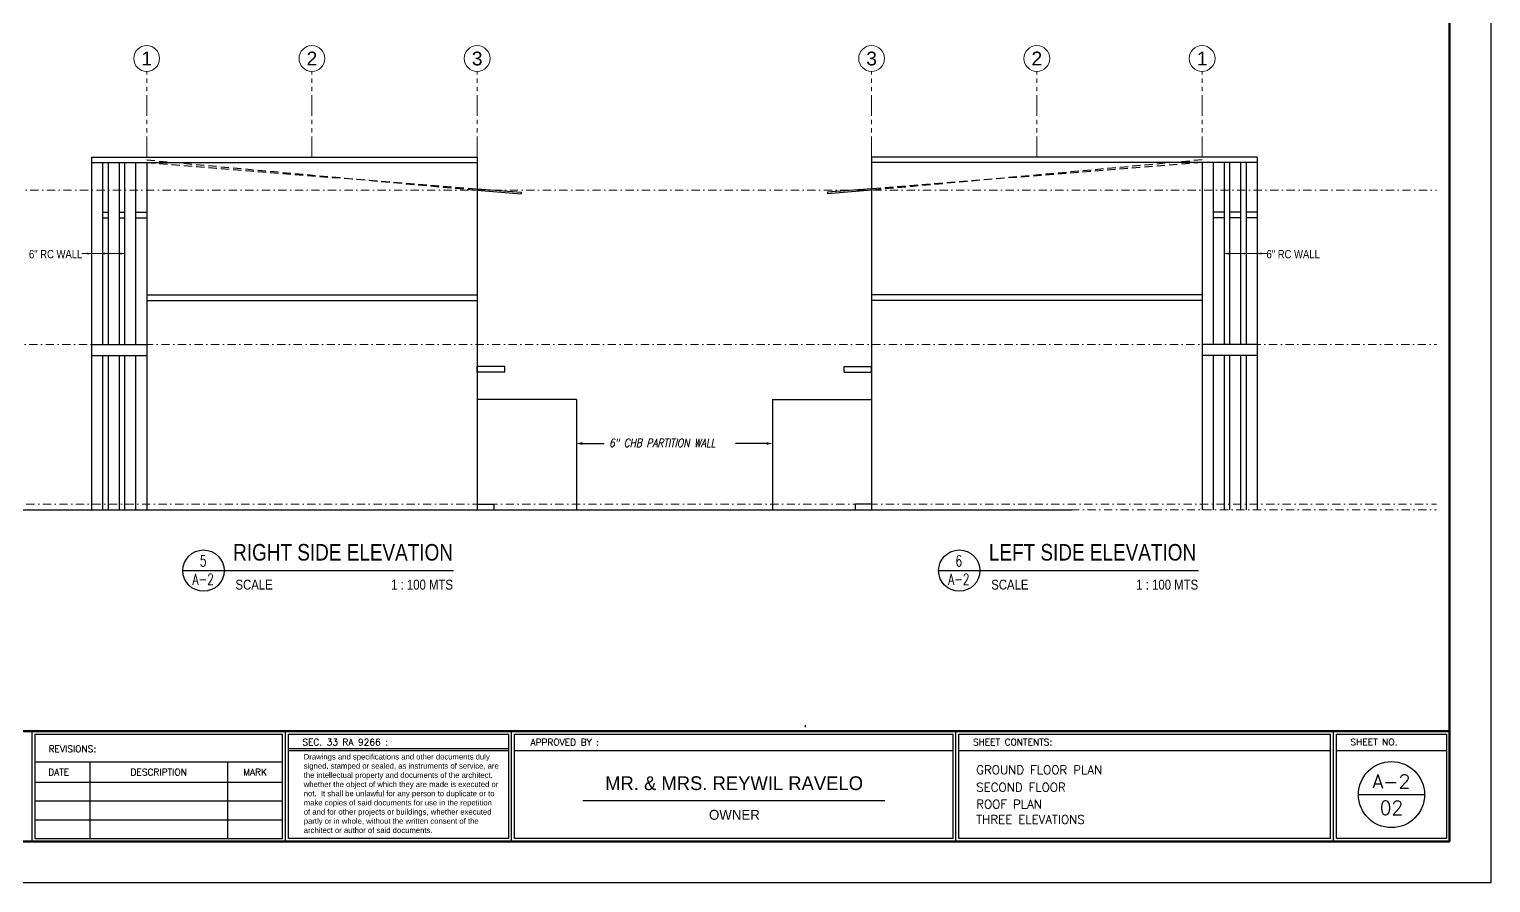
# Model space of a CAD drawing. Header units: millimetres. Extents: x 568137 to 731329, y -326076 to -191870.
# Drawn here: x 659747 to 686279, y -262676 to -247184 of the extents above; entities that cross this region are included whole.
import ezdxf
from ezdxf.enums import TextEntityAlignment as Align

# ---------------------------------------------------------------- set-up
doc = ezdxf.new("R2010")
doc.units = ezdxf.units.MM
doc.header["$LTSCALE"] = 300
doc.header["$MEASUREMENT"] = 0
for name, pattern in [('DASHDOT', [1, 0.5, -0.25, 0, -0.25]), ('DASHED', [0.75, 0.5, -0.25]), ('PHANTOM', [2.5, 1.25, -0.25, 0.25, -0.25, 0.25, -0.25])]:
    doc.linetypes.add(name, pattern=pattern)
doc.layers.get('DEFPOINTS').update_dxf_attribs({"color": 8})
for name, color, linetype, lineweight in [('BORDER', 5, 'Continuous', 50), ('dimensions', 8, 'Continuous', 15), ('fixtures', 251, 'Continuous', 5), ('grid', 204, 'PHANTOM', 5), ('TB-TXT', 4, 'Continuous', 35), ('TBLK', 7, 'Continuous', 40), ('text', 142, 'Continuous', 25), ('TITLE', 3, 'Continuous', 30)]:
    doc.layers.add(name, color=color, linetype=linetype, lineweight=lineweight)
doc.layers.add('MOULD', color=44, linetype='Continuous')
doc.layers.add('wall', color=140, linetype='Continuous')
doc.styles.add('ARIAL', font='arial.ttf', dxfattribs={"width": 0.8})
doc.styles.add('AVA', font='')
doc.styles.add('JESS', font='SIMPLEX')
doc.styles.add('JO4', font='ARIALN.TTF')
doc.styles.add('mar4', font='ARIALN.TTF')
doc.styles.add('PSM', font='simplex')
doc.styles.get("Standard").update_dxf_attribs({"font": 'romans.shx'})
doc.styles.get('AVA').set_extended_font_data('AvantGarde Bk BT')

msp = doc.modelspace()

# ---------------------------------------------------------------- linework, layer by layer
at = {"layer": 'BORDER'}
for p, q in [((685529.4, -259925.5), (645229.4, -259925.5)), ((685529.4, -259925.5), (685529.4, -261925.5)), ((685529.4, -261925.5), (645229.4, -261925.5))]:
    msp.add_line(p, q, dxfattribs=at)
msp.add_lwpolyline([(645229.4, -233725.5), (685529.4, -233725.5), (685529.4, -261925.5), (645229.4, -261925.5)], close=True, dxfattribs=at)
at = {"layer": 'DEFPOINTS', "linetype": 'DASHED'}
for p, q in [((661878.7, -249556), (667878.7, -250106)), ((661880.4, -249606), (667878.7, -250080.9)), ((681039, -249556), (675039, -250106)), ((681037.3, -249606), (675039, -250080.9))]:
    msp.add_line(p, q, dxfattribs=at)
at = {"layer": 'DEFPOINTS'}
msp.add_lwpolyline([(644229.4, -232975.5), (686279.4, -232975.5), (686279.4, -262675.5), (644229.4, -262675.5)], close=True, dxfattribs=at)
at = {"layer": 'dimensions', "color": 8}
for p, q in [((660700.6, -251256), (661478.7, -251256)), ((682217.1, -251256), (681439, -251256))]:
    msp.add_line(p, q, dxfattribs=at)
for points in [[(660798.4, -251237.4), (660878.7, -251256), (660798.4, -251274.5)], [(661098.4, -251237.4), (661178.7, -251256), (661098.4, -251274.5)], [(661398.4, -251237.4), (661478.7, -251256), (661398.4, -251274.5)], [(681519.3, -251237.4), (681439, -251256), (681519.3, -251274.5)], [(681819.3, -251237.4), (681739, -251256), (681819.3, -251274.5)], [(682119.3, -251237.4), (682039, -251256), (682119.3, -251274.5)]]:
    msp.add_solid(points, dxfattribs=at)
at = {"layer": 'fixtures', "linetype": 'DASHDOT'}
for p, q in [((647462.3, -250106), (685294.1, -250106)), ((647440.9, -252906), (685294.1, -252906)), ((647389.2, -255806), (685294.1, -255806)), ((647448.2, -255906), (685294.1, -255906))]:
    msp.add_line(p, q, dxfattribs=at)
at = {"layer": 'grid'}
for p, q in [((661878.7, -249506), (661878.7, -247950.1)), ((664878.7, -249506), (664878.7, -247950.1)), ((667878.7, -249506), (667878.7, -247950.1)), ((675039, -249506), (675039, -247950.1)), ((678039, -249506), (678039, -247950.1)), ((681039, -249506), (681039, -247950.1))]:
    msp.add_line(p, q, dxfattribs=at)
at = {"layer": 'grid', "color": 8, "linetype": 'Continuous'}
for centre in [(661878.7, -247715.7), (664878.7, -247715.7), (667878.7, -247715.7), (675039, -247715.7), (678039, -247715.7), (681039, -247715.7)]:
    msp.add_circle(centre, 234.4, dxfattribs=at)
at = {"layer": 'MOULD', "linetype": 'Continuous'}
msp.add_line((673832.7, -259817.1), (673832.7, -259852.7), dxfattribs=at)
at = {"layer": 'text', "color": 0}
for p, q in [((669786, -254703.1), (670182.5, -254703.1)), ((673131.7, -254703.1), (672569.8, -254703.1))]:
    msp.add_line(p, q, dxfattribs=at)
for points in [[(669786, -254678.3), (669679, -254703.1), (669786, -254727.8)], [(673131.7, -254678.3), (673238.7, -254703.1), (673131.7, -254727.8)]]:
    msp.add_solid(points, dxfattribs=at)
at = {"layer": 'TITLE'}
for p, q in [((662535.7, -257010.5), (667446.8, -257010.5)), ((676255.6, -257010.5), (680974.5, -257010.5))]:
    msp.add_line(p, q, dxfattribs=at)
at = {"layer": 'TITLE', "color": 4, "lineweight": -3}
for p, q in [((659794.9, -259925.5), (659794.9, -261925.5)), ((659847.4, -259978), (664347.1, -259978)), ((659847.4, -259978), (659847.4, -261873)), ((664347.1, -261873), (664347.1, -259978)), ((664399.6, -261925.5), (664399.6, -259925.5)), ((664452.1, -259978), (668452.1, -259978)), ((664452.1, -261873), (664452.1, -259978)), ((668452.1, -261873), (668452.1, -259978)), ((668504.6, -261925.5), (668504.6, -259925.5)), ((668557.1, -259978), (676517.2, -259978)), ((668557.1, -261873), (668557.1, -259978)), ((676517.2, -261873), (676517.2, -259978)), ((676569.7, -261925.5), (676569.7, -259925.5)), ((676622.2, -259978), (683371.9, -259978)), ((676622.2, -261873), (676622.2, -259978)), ((683371.9, -261873), (683371.9, -259978)), ((683424.4, -261925.5), (683424.4, -259925.5)), ((683476.9, -261873), (683476.9, -259978)), ((683476.9, -259978), (685477, -259978)), ((685477, -259978), (685477, -261873)), ((664452.1, -260240.5), (668452.1, -260240.5)), ((664452.1, -260278), (668452.1, -260278)), ((668557.1, -260278), (676517.2, -260278)), ((676622.2, -260278), (683371.9, -260278)), ((683476.9, -260278), (685477, -260278)), ((659847.4, -260479.3), (664347.1, -260479.3)), ((660847.1, -260479.3), (660847.1, -261873)), ((663347.3, -260479.3), (663347.3, -261873)), ((659847.4, -260848.5), (664347.1, -260848.5)), ((683876.9, -261075.5), (685076.9, -261075.5)), ((683876.9, -261075.5), (685076.9, -261075.5)), ((659847.4, -261190.6), (664347.1, -261190.6)), ((675277.5, -261190.6), (669796.8, -261190.6)), ((659847.4, -261531.8), (664347.1, -261531.8)), ((659847.4, -261873), (664347.1, -261873)), ((668452.1, -261873), (664452.1, -261873)), ((676517.2, -261873), (668557.1, -261873)), ((683371.9, -261873), (676622.2, -261873)), ((685477, -261873), (683476.9, -261873))]:
    msp.add_line(p, q, dxfattribs=at)
at = {"layer": 'TITLE'}
for centre in [(662910.3, -257010.5), (676630.2, -257010.5)]:
    msp.add_circle(centre, 374.6, dxfattribs=at)
at = {"layer": 'TITLE', "color": 4, "lineweight": -3}
msp.add_circle((684476.9, -261075.5), 600, dxfattribs=at)
at = {"layer": 'wall', "linetype": 'Continuous'}
for p, q in [((660878.7, -249506), (667878.7, -249506)), ((660878.7, -249506), (660878.7, -255906)), ((660878.7, -249606), (667878.7, -249606)), ((661078.7, -249606), (661078.7, -252906)), ((661178.7, -249606), (661178.7, -252906)), ((661378.7, -249606), (661378.7, -252906)), ((661478.7, -249606), (661478.7, -252906)), ((661678.7, -249606), (661678.7, -252906)), ((661878.7, -249606), (661878.7, -255906)), ((667878.7, -249506), (667878.7, -249606)), ((667878.7, -249606), (667878.7, -255906)), ((682039, -249506), (675039, -249506)), ((675039, -249506), (675039, -249606)), ((682039, -249606), (675039, -249606)), ((675039, -249606), (675039, -255906)), ((681039, -249606), (681039, -255906)), ((681239, -249606), (681239, -252906)), ((681439, -249606), (681439, -252906)), ((681539, -249606), (681539, -252906)), ((681739, -249606), (681739, -252906)), ((681839, -249606), (681839, -252906)), ((682039, -249506), (682039, -255906)), ((667878.7, -250080.9), (668678.7, -250144.2)), ((667878.7, -250106), (668678.7, -250169.3)), ((668678.7, -250144.2), (668678.7, -250169.3)), ((675039, -250080.9), (674239, -250144.2)), ((675039, -250106), (674239, -250169.3)), ((674239, -250144.2), (674239, -250169.3)), ((661078.7, -250506), (661178.7, -250506)), ((661078.7, -250606), (661178.7, -250606)), ((661378.7, -250506), (661478.7, -250506)), ((661378.7, -250606), (661478.7, -250606)), ((661678.7, -250506), (661878.7, -250506)), ((661678.7, -250606), (661878.7, -250606)), ((681439, -250506), (681239, -250506)), ((681439, -250606), (681239, -250606)), ((681739, -250506), (681539, -250506)), ((681739, -250606), (681539, -250606)), ((682039, -250506), (681839, -250506)), ((682039, -250606), (681839, -250606)), ((661878.7, -252006), (667878.7, -252006)), ((681039, -252006), (675039, -252006)), ((661878.7, -252106), (667878.7, -252106)), ((681039, -252106), (675039, -252106)), ((660878.7, -252906), (661878.7, -252906)), ((660878.7, -253106), (661878.7, -253106)), ((661078.7, -253106), (661078.7, -255906)), ((661178.7, -253106), (661178.7, -255906)), ((661378.7, -253106), (661378.7, -255906)), ((661478.7, -253106), (661478.7, -255906)), ((661678.7, -253106), (661678.7, -255906)), ((682039, -252906), (681039, -252906)), ((682039, -253106), (681039, -253106)), ((681239, -253106), (681239, -255906)), ((681439, -253106), (681439, -255906)), ((681539, -253106), (681539, -255906)), ((681739, -253106), (681739, -255906)), ((681839, -253106), (681839, -255906)), ((668378.7, -253306), (667878.7, -253306)), ((667878.7, -253406), (667878.7, -253306)), ((668378.7, -253406), (668378.7, -253306)), ((674539, -253306), (675039, -253306)), ((674539, -253406), (674539, -253306)), ((675039, -253406), (675039, -253306)), ((668378.7, -253406), (667878.7, -253406)), ((674539, -253406), (675039, -253406)), ((669679, -253906), (667878.7, -253906)), ((669679, -253906), (669679, -255906)), ((673238.7, -253906), (675039, -253906)), ((673238.7, -253906), (673238.7, -255906)), ((652032, -255906), (678680.8, -255906)), ((667878.7, -255806), (668178.9, -255806)), ((668178.9, -255806), (668178.9, -255906)), ((669679, -255906), (671958.4, -255906)), ((675039, -255806), (674738.8, -255806)), ((674738.8, -255806), (674738.8, -255906))]:
    msp.add_line(p, q, dxfattribs=at)

# ---------------------------------------------------------------- texts
at = {"layer": 'grid', "style": 'ARIAL'}
for tag, p in [('1', (661878.7, -247715.7)), ('2', (664878.7, -247715.7)), ('3', (667878.7, -247715.7)), ('3', (675039, -247715.7)), ('2', (678039, -247715.7)), ('1', (681039, -247715.7))]:
    msp.add_attdef(tag, text='', height=250, dxfattribs=at).set_placement(p, align=Align.MIDDLE_CENTER)
at = {"layer": 'TB-TXT', "linetype": 'ByBlock', "style": 'mar4'}
for s, p in [('RIGHT SIDE ELEVATION', (663448.1, -256827.4)), ('LEFT SIDE ELEVATION', (677168, -256827.4))]:
    msp.add_text(s, height=300, dxfattribs=at).set_placement(p)
at = {"layer": 'TB-TXT', "style": 'PSM', "width": 0.7}
for s, p in [('5', (662904, -256834.1)), ('6', (676623.9, -256834.1)), ('A-2', (662904, -257165.9)), ('A-2', (676623.9, -257165.9))]:
    msp.add_text(s, height=200, dxfattribs=at).set_placement(p, align=Align.MIDDLE)
at = {"layer": 'TB-TXT'}
for s, height, style, p in [('SCALE', 180, 'mar4', (663490.9, -257354.7)), ('1 : 100 MTS', 180, 'mar4', (666316.5, -257354.7)), ('SCALE', 180, 'mar4', (677210.8, -257354.7)), ('1 : 100 MTS', 180, 'mar4', (679844.2, -257354.7)), ('REVISIONS:', 120, 'JESS', (660097.2, -260306.8)), ('SEC. 33 RA 9266 :', 120, 'JESS', (664703, -260183)), ('APPROVED BY :', 120, 'JESS', (668846.2, -260185.6)), ('SHEET CONTENTS:', 120, 'JESS', (676877.6, -260181.7)), ('SHEET NO.', 120, 'JESS', (683732.3, -260180.9))]:
    msp.add_text(s, height=height, dxfattribs=dict(at, style=style)).set_placement(p)
at = {"layer": 'TB-TXT', "color": 7, "style": 'PSM'}
for s, p in [('GROUND FLOOR PLAN', (676937.6, -260705.8)), ('SECOND FLOOR', (676937.6, -261021.9)), ('ROOF PLAN', (676937.6, -261327.1)), ('THREE ELEVATIONS', (676937.6, -261605.6))]:
    msp.add_text(s, height=157.48, dxfattribs=at).set_placement(p)
at = {"layer": 'TB-TXT', "style": 'JESS'}
for s, p in [('DATE', (660281.2, -260667.5)), ('DESCRIPTION', (662097.2, -260667.5)), ('MARK', (663847.2, -260667.5))]:
    msp.add_text(s, height=120, dxfattribs=at).set_placement(p, align=Align.MIDDLE_CENTER)
at = {"layer": 'TB-TXT', "insert": (664729.9, -260338.3), "char_height": 100, "width": 3536.489, "attachment_point": 1, "style": 'PSM'}
msp.add_mtext('{\\fArial|b0|i0|c0|p34;\\C30;Drawings and specifications and other documents duly signed, stamped or sealed, as instruments of service, are the intellectual property and documents of the architect, whether the object of which they are made is executed or not.  It shall be unlawful for any person to duplicate or to make copies of said documents for use in the repetition of and for other projects or buildings, whether executed partly or in whole, without the written consent of the architect or author of said documents.}', dxfattribs=at)
at = {"layer": 'TBLK', "style": 'AVA'}
for s, height, p in [('MR. & MRS. REYWIL RAVELO', 250, (672542.4, -260993.5)), ('OWNER', 180, (672548.8, -261532.4))]:
    msp.add_text(s, height=height, dxfattribs=at).set_placement(p, align=Align.CENTER)
at = {"layer": 'TBLK', "style": 'PSM'}
for s, p in [('A-2', (684476.9, -260836.3)), ('02', (684476.9, -261314.8))]:
    msp.add_text(s, height=250, dxfattribs=at).set_placement(p, align=Align.MIDDLE)
at = {"layer": 'text', "color": 6, "style": 'JO4'}
for p in [(660225.9, -251266.3), (682692.1, -251266.3)]:
    msp.add_text('6" RC WALL', height=150, dxfattribs=at).set_placement(p, align=Align.MIDDLE_CENTER)
at = {"layer": 'text', "color": 0, "oblique": 12, "width": 0.8}
msp.add_text('6" CHB PARTITION WALL', height=150, dxfattribs=at).set_placement((670272.7, -254767.6))

doc.saveas('drawing.dxf')
